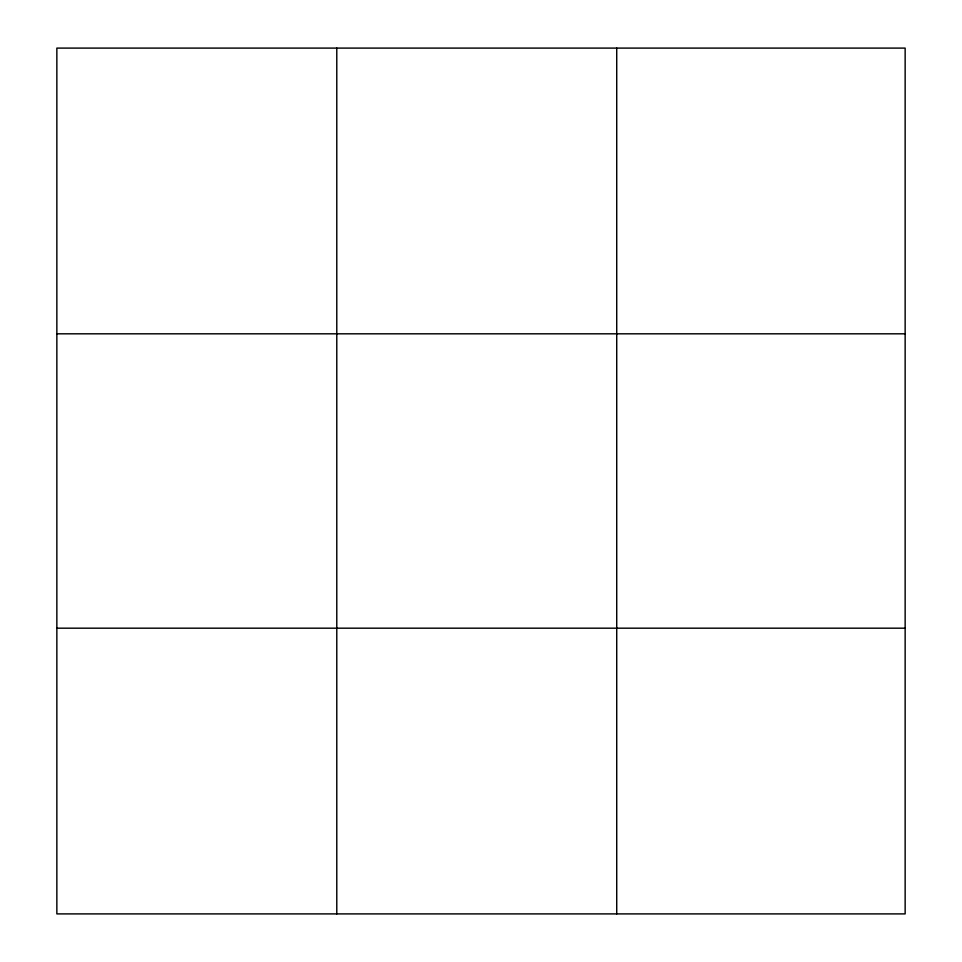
<?xml version="1.0" encoding="UTF-8"?>
<svg xmlns="http://www.w3.org/2000/svg" width="962" height="962" viewBox="0 0 962 962"><rect width="100%" height="100%" fill="white"/><g stroke="black" fill="none" stroke-linecap="round" stroke-linejoin="round"><path stroke-width="1.44" d="M336.784 913.9L336.784 48.1M616.726 913.9L616.726 48.1M905.146 628.186L905.146 913.9L56.854 913.9L56.854 48.1L905.146 48.1L905.146 628.186L56.854 628.186M56.854 333.814L905.146 333.814"/></g></svg>
